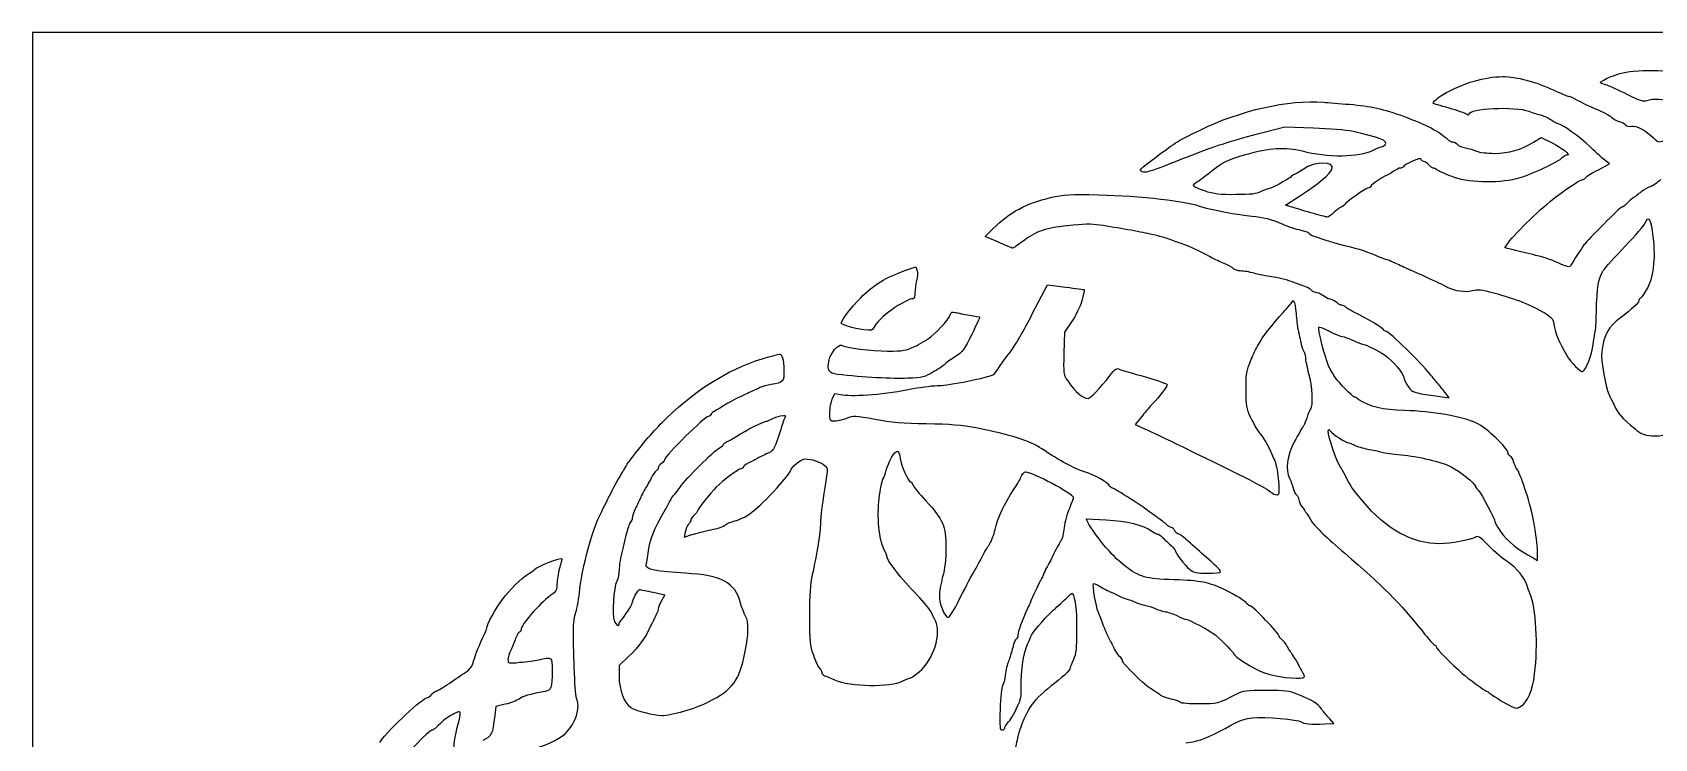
# Model space of a CAD drawing. Header units: millimetres. Extents: x 2 to 526, y -526 to -2.
# Drawn here: x 2.4 to 265, y -116.7 to -2.4 of the extents above; entities that cross this region are included whole.
import ezdxf

# ---------------------------------------------------------------- set-up
doc = ezdxf.new("R2010")
doc.units = ezdxf.units.MM
doc.layers.get('0').update_dxf_attribs({"linetype": 'CONTINUOUS'})

msp = doc.modelspace()

# ---------------------------------------------------------------- linework, layer by layer
for p, q in [((205.18, -17.73), (201.61, -18.63)), ((209.81, -17.89), (205.18, -17.73)), ((245.45, -20.13), (246.67, -19.37)), ((246.67, -19.37), (248.44, -20.27)), ((257.73, -23.68), (257.12, -23.2)), ((255.93, -24.61), (257.73, -23.68)), ((205.26, -30.37), (207.86, -28.68)), ((206.14, -30.64), (205.26, -30.37)), ((156.66, -35.4), (157.9, -34.16)), ((158.8, -36.35), (156.66, -35.4)), ((240.77, -37.25), (241.38, -36.41)), ((241.91, -37.54), (240.77, -37.25)), ((143.8, -40.9), (145.39, -40.35)), ((145.39, -40.35), (145.63, -40.98)), ((164.28, -47.97), (166.71, -43.23)), ((166.71, -43.23), (169.68, -43.63)), ((170.63, -49.24), (169.47, -50.93)), ((169.47, -50.93), (169.39, -54.32)), ((131.89, -61.75), (132.29, -60.83)), ((132.29, -60.83), (133.54, -61.04)), ((228.81, -61.12), (231.75, -61.54)), ((231.75, -61.54), (231.06, -60.62)), ((182.06, -64.51), (180.92, -65.88)), ((180.92, -65.88), (182.46, -66.57)), ((173.3, -81.78), (172.98, -81.15)), ((172.98, -81.15), (176.24, -81.31)), ((108.06, -83.29), (107.9, -84.11)), ((107.9, -84.11), (109.17, -83.69)), ((246.06, -87.87), (246.06, -86.47)), ((245.35, -87.47), (246.06, -87.87)), ((102.87, -93.03), (104.75, -93.45)), ((104.75, -93.45), (104.22, -94.4)), ((98.9, -103.45), (97.37, -104.91)), ((97.37, -104.91), (97.37, -106.73)), ((77.39, -111.52), (77.23, -112.98)), ((78.95, -111.18), (77.39, -111.52)), ((211.64, -114.35), (213.1, -114.3)), ((213.1, -114.3), (212.43, -113.56))]:
    msp.add_line(p, q)
msp.add_lwpolyline([(2.38, -264.05), (2.38, -525.73), (264.05, -525.73), (525.73, -525.73), (525.73, -264.05), (525.73, -2.38), (264.05, -2.38), (2.38, -2.38)], close=True)
for points in [[(230.69, -12.46), (234.26, -10.5), (237.49, -9.55), (240.43, -9.53)], [(240.43, -9.53), (242.7, -9.53), (245.75, -10.35), (248.76, -11.75)], [(257.1, -10.85), (256.06, -10.53), (256.06, -10.53), (256.7, -10.16)], [(256.7, -10.16), (257.57, -9.66), (257.68, -9.6), (259.42, -9.05)], [(259.42, -9.05), (261.59, -8.33), (267.86, -8.39), (270.27, -9.13)], [(229.16, -13.86), (229, -13.73), (229.95, -12.89), (230.69, -12.46)], [(248.76, -11.75), (249.87, -12.28), (250.93, -12.7), (251.09, -12.7)], [(251.09, -12.7), (251.25, -12.7), (251.88, -12.99), (252.49, -13.33)], [(260.61, -12.44), (259.24, -11.75), (257.65, -11.03), (257.1, -10.85)], [(263.79, -13.44), (263.23, -13.65), (262.73, -13.49), (260.61, -12.44)], [(191.43, -18.2), (197.91, -15), (205.77, -13.23), (211.4, -13.68)], [(211.4, -13.68), (212.2, -13.73), (214.1, -13.89), (215.64, -14.02)], [(215.64, -14.02), (219.05, -14.31), (221.11, -14.76), (224.37, -15.95)], [(231.75, -14.63), (230.37, -14.26), (229.21, -13.92), (229.16, -13.86)], [(234.58, -15.64), (234.39, -15.48), (233.12, -15.03), (231.75, -14.63)], [(234.95, -15.69), (234.95, -15.82), (234.82, -15.82), (234.58, -15.64)], [(244.74, -15.21), (242.44, -14.34), (234.95, -14.71), (234.95, -15.69)], [(246.78, -15.85), (246.3, -15.74), (245.4, -15.45), (244.74, -15.21)], [(252.49, -13.33), (253.1, -13.68), (254.5, -14.34), (255.61, -14.82)], [(255.61, -14.82), (256.73, -15.27), (257.84, -15.85), (258.1, -16.14)], [(272.02, -15.5), (270.83, -14.05), (265.56, -12.73), (263.79, -13.44)], [(184.18, -22.67), (187.96, -19.84), (187.64, -20.06), (191.43, -18.2)], [(216.03, -18.39), (215.16, -18.2), (212.35, -17.97), (209.81, -17.89)], [(224.37, -15.95), (228.12, -17.33), (230.16, -18.39), (231.54, -19.71)], [(248.39, -16.64), (247.97, -16.32), (247.23, -15.98), (246.78, -15.85)], [(249.42, -17.2), (249.29, -17.2), (248.84, -16.93), (248.39, -16.64)], [(254.66, -20.95), (252.92, -19.31), (249.98, -17.2), (249.42, -17.2)], [(258.1, -16.14), (258.34, -16.4), (258.89, -16.72), (259.29, -16.8)], [(259.29, -16.8), (259.72, -16.88), (260.19, -17.14), (260.35, -17.36)], [(260.35, -17.36), (260.56, -17.57), (260.91, -17.67), (261.28, -17.57)], [(261.28, -17.57), (261.99, -17.38), (263.84, -18.39), (264.85, -19.45)], [(201.61, -18.63), (196.64, -19.92), (194.26, -20.66), (190.61, -22.07)], [(221.4, -20.56), (221.93, -19.92), (220.53, -19.37), (216.03, -18.39)], [(219.47, -21.43), (220.03, -21.14), (220.64, -20.9), (220.82, -20.9)], [(220.82, -20.9), (220.98, -20.9), (221.24, -20.74), (221.4, -20.56)], [(231.54, -19.71), (231.78, -19.92), (232.15, -20.11), (232.36, -20.11)], [(232.36, -20.11), (232.6, -20.11), (232.91, -20.29), (233.1, -20.51)], [(233.1, -20.51), (233.28, -20.72), (233.84, -20.98), (234.39, -21.06)], [(239.13, -21.96), (241.43, -21.96), (243.44, -21.38), (245.45, -20.13)], [(248.44, -20.27), (250.16, -21.14), (251.51, -22.23), (250.88, -22.23)], [(257.12, -23.2), (256.78, -22.94), (255.69, -21.93), (254.66, -20.95)], [(264.85, -19.45), (265.59, -20.24), (265.77, -20.27), (267.1, -19.58)], [(182.06, -24.95), (181.5, -24.71), (181.64, -24.55), (184.18, -22.67)], [(190.61, -22.07), (188.89, -22.75), (186.4, -23.73), (185.08, -24.24)], [(193.41, -24.74), (195.24, -23.28), (195.63, -23.1), (198.81, -22.17)], [(198.81, -22.17), (202.64, -21.03), (205.34, -20.88), (207.96, -21.56)], [(207.96, -21.56), (212.06, -22.65), (217.2, -22.6), (219.47, -21.43)], [(212.8, -24.55), (213.31, -23.2), (210.11, -23.2), (208.12, -24.55)], [(225.74, -23.26), (224.98, -23.63), (224.37, -24), (224.37, -24.13)], [(227.22, -22.97), (227.12, -22.7), (226.72, -22.81), (225.74, -23.26)], [(227.65, -23.28), (227.46, -23.28), (227.28, -23.12), (227.22, -22.97)], [(228.47, -23.81), (228.2, -23.52), (227.83, -23.28), (227.65, -23.28)], [(234.39, -21.06), (234.92, -21.17), (235.72, -21.4), (236.19, -21.62)], [(236.19, -21.62), (236.67, -21.8), (237.99, -21.96), (239.13, -21.96)], [(250.08, -22.67), (249.37, -23.39), (245.4, -25.27), (243.21, -25.93)], [(250.88, -22.23), (250.69, -22.23), (250.35, -22.44), (250.08, -22.67)], [(185.08, -24.24), (183.28, -24.95), (182.54, -25.11), (182.06, -24.95)], [(190.92, -26.59), (191.21, -26.43), (192.33, -25.61), (193.41, -24.74)], [(206.11, -25.8), (205.79, -26.19), (202.7, -27.78), (202.25, -27.78)], [(206.67, -25.4), (206.53, -25.4), (206.3, -25.59), (206.11, -25.8)], [(208.12, -24.55), (207.43, -25.03), (206.77, -25.4), (206.67, -25.4)], [(207.86, -28.68), (210.61, -26.88), (212.51, -25.27), (212.8, -24.55)], [(221.93, -25.4), (221.59, -25.4), (219.08, -27.07), (219.08, -27.28)], [(222.78, -24.87), (222.41, -25.16), (222.04, -25.4), (221.93, -25.4)], [(223.92, -24.34), (223.65, -24.34), (223.15, -24.58), (222.78, -24.87)], [(224.37, -24.13), (224.37, -24.24), (224.16, -24.34), (223.92, -24.34)], [(229.18, -24.34), (229.05, -24.34), (228.73, -24.1), (228.47, -23.81)], [(230.08, -24.79), (229.71, -24.53), (229.31, -24.34), (229.18, -24.34)], [(232.65, -25.88), (231.62, -25.51), (230.45, -25.03), (230.08, -24.79)], [(243.21, -25.93), (240.35, -26.83), (235.35, -26.78), (232.65, -25.88)], [(248.97, -29.08), (251.88, -26.96), (253.07, -26.19), (253.42, -26.19)], [(253.42, -26.19), (253.58, -26.19), (253.81, -26.03), (253.92, -25.85)], [(253.92, -25.85), (254.03, -25.69), (254.95, -25.11), (255.93, -24.61)], [(266.04, -26.19), (265.46, -26.75), (264.69, -27.28), (264.32, -27.38)], [(167.22, -29.13), (169.44, -28.63), (170.34, -28.58), (175.02, -28.68)], [(175.02, -28.68), (181.8, -28.81), (189.42, -29.71), (191.88, -30.67)], [(192.14, -28.05), (190.24, -27.41), (189.97, -27.09), (190.92, -26.59)], [(197.25, -28.65), (194.55, -28.68), (193.78, -28.6), (192.14, -28.05)], [(201.22, -28.2), (200.63, -28.52), (199.63, -28.65), (197.25, -28.65)], [(202.25, -27.78), (202.12, -27.78), (201.67, -27.97), (201.22, -28.2)], [(217.28, -28.36), (215.53, -29.58), (215.4, -29.71), (214.89, -30.22)], [(218.78, -27.52), (218.63, -27.52), (217.94, -27.91), (217.28, -28.36)], [(219.08, -27.28), (219.08, -27.41), (218.94, -27.52), (218.78, -27.52)], [(262.86, -28.2), (262.44, -28.55), (261.78, -29.05), (261.43, -29.29)], [(264.32, -27.38), (263.95, -27.49), (263.31, -27.86), (262.86, -28.2)], [(157.9, -34.16), (160.58, -31.51), (163.38, -30), (167.22, -29.13)], [(191.88, -30.67), (192.83, -31.01), (197.88, -31.96), (199.81, -32.12)], [(209.39, -31.59), (208.09, -31.22), (206.64, -30.77), (206.14, -30.64)], [(213.17, -31.49), (212.7, -31.91), (212.2, -32.28), (212.04, -32.28)], [(214.23, -30.69), (214.13, -30.69), (213.65, -31.04), (213.17, -31.49)], [(214.89, -30.22), (214.66, -30.48), (214.37, -30.69), (214.23, -30.69)], [(241.38, -36.41), (242.44, -34.9), (246.96, -30.53), (248.97, -29.08)], [(259.69, -30.69), (259.45, -30.69), (254.24, -35.93), (253.6, -36.8)], [(260.4, -30.22), (260.16, -30.48), (259.85, -30.69), (259.69, -30.69)], [(261.43, -29.29), (261.09, -29.55), (260.61, -29.98), (260.4, -30.22)], [(169.99, -33.68), (166.18, -34.1), (164.94, -34.55), (162.69, -36.25)], [(175.15, -33.58), (173.88, -33.36), (172.53, -33.42), (169.99, -33.68)], [(183.36, -35.03), (181.58, -34.63), (178.2, -34.05), (175.15, -33.58)], [(199.81, -32.12), (201.67, -32.28), (202.99, -32.62), (204.84, -33.44)], [(204.84, -33.44), (205.61, -33.79), (206.93, -34.21), (207.75, -34.4)], [(212.04, -32.28), (211.85, -32.28), (210.66, -31.96), (209.39, -31.59)], [(260.27, -36.99), (261.91, -35.3), (263.37, -33.6), (263.53, -33.21)], [(263.53, -33.21), (264.03, -31.88), (264.45, -32.62), (264.77, -35.48)], [(161.1, -37.31), (161, -37.31), (159.97, -36.88), (158.8, -36.35)], [(162.69, -36.25), (161.9, -36.83), (161.18, -37.31), (161.1, -37.31)], [(188.38, -36.57), (185.45, -35.51), (185.05, -35.4), (183.36, -35.03)], [(193.41, -38.92), (192.33, -38.23), (189.92, -37.12), (188.38, -36.57)], [(207.75, -34.4), (208.6, -34.58), (209.21, -34.82), (209.15, -34.95)], [(209.15, -34.95), (209.07, -35.06), (209.66, -35.35), (210.4, -35.56)], [(210.4, -35.56), (211.16, -35.8), (212.22, -36.14), (212.73, -36.3)], [(212.73, -36.3), (213.23, -36.46), (214.31, -36.75), (215.11, -36.94)], [(264.77, -35.48), (265.19, -39.18), (264.85, -42.15), (263.74, -44.03)], [(195.32, -39.79), (194.63, -39.53), (193.78, -39.13), (193.41, -38.92)], [(215.11, -36.94), (216.98, -37.36), (218.92, -38.02), (220.29, -38.66)], [(220.29, -38.66), (220.9, -38.92), (221.51, -39.16), (221.67, -39.16)], [(221.67, -39.16), (221.83, -39.16), (222.28, -39.34), (222.7, -39.56)], [(245.32, -38.36), (244.05, -38.07), (242.52, -37.7), (241.91, -37.54)], [(249.42, -39.69), (248.44, -39.24), (246.59, -38.63), (245.32, -38.36)], [(253.6, -36.8), (253.29, -37.23), (251.88, -39.4), (251.49, -40.06)], [(256.73, -40.93), (257.04, -40.45), (258.63, -38.71), (260.27, -36.99)], [(136.45, -45.4), (138.64, -43.18), (140.47, -42.07), (143.8, -40.9)], [(145.63, -40.98), (145.76, -41.35), (145.73, -41.99), (145.55, -42.6)], [(196.85, -40.64), (196.69, -40.43), (195.98, -40.03), (195.32, -39.79)], [(198.01, -41.01), (197.56, -41.01), (197.04, -40.83), (196.85, -40.64)], [(200.18, -41.38), (199.47, -41.17), (198.49, -41.01), (198.01, -41.01)], [(203.07, -41.94), (202.19, -41.83), (200.9, -41.59), (200.18, -41.38)], [(206.38, -42.78), (205.42, -42.41), (203.94, -42.04), (203.07, -41.94)], [(222.7, -39.56), (223.1, -39.74), (224.05, -40.19), (224.76, -40.51)], [(224.76, -40.51), (226.35, -41.17), (230.93, -43.31), (231.56, -43.66)], [(251.49, -40.06), (251.25, -40.48), (251.06, -40.43), (249.42, -39.69)], [(255.61, -47.65), (255.69, -43.76), (255.98, -41.96), (256.73, -40.93)], [(145.26, -44.56), (145.26, -45.08), (145.15, -45.51), (144.99, -45.51)], [(145.55, -42.6), (145.39, -43.13), (145.26, -44.03), (145.26, -44.56)], [(169.68, -43.63), (171.32, -43.81), (172.67, -44.03), (172.69, -44.05)], [(172.69, -44.05), (172.75, -44.08), (172.56, -44.87), (172.3, -45.83)], [(208.84, -43.71), (208.41, -43.55), (207.33, -43.13), (206.38, -42.78)], [(209.55, -44.19), (209.55, -44.08), (209.23, -43.87), (208.84, -43.71)], [(210.32, -44.53), (209.89, -44.45), (209.55, -44.29), (209.55, -44.19)], [(211.43, -45.06), (211.24, -44.85), (210.74, -44.61), (210.32, -44.53)], [(231.56, -43.66), (232.57, -44.21), (234.45, -44.48), (235.51, -44.19)], [(235.51, -44.19), (236.38, -43.95), (236.96, -44), (239.02, -44.56)], [(239.02, -44.56), (242.38, -45.46), (245.35, -46.62), (247.15, -47.76)], [(263.74, -44.03), (263.29, -44.77), (262.84, -45.4), (262.7, -45.46)], [(133.35, -49.45), (133.35, -49), (134.96, -46.88), (136.45, -45.4)], [(144.99, -45.51), (143.64, -45.51), (139.17, -48.76), (138.64, -50.16)], [(172.3, -45.83), (172.01, -46.86), (171.32, -48.23), (170.63, -49.24)], [(204.87, -47.76), (205.71, -46.88), (206.38, -46.06), (206.38, -45.93)], [(206.38, -45.93), (206.38, -45.77), (206.45, -45.77), (206.61, -45.91)], [(206.61, -45.91), (206.75, -46.06), (206.9, -46.94), (206.98, -47.89)], [(212.51, -45.59), (212.12, -45.51), (211.64, -45.24), (211.43, -45.06)], [(213.62, -46.17), (213.39, -45.96), (212.91, -45.69), (212.51, -45.59)], [(214.42, -46.57), (214.18, -46.57), (213.84, -46.38), (213.62, -46.17)], [(214.95, -46.8), (214.87, -46.67), (214.63, -46.57), (214.42, -46.57)], [(216.22, -47.6), (215.61, -47.28), (215.03, -46.94), (214.95, -46.8)], [(262.47, -45.83), (262.47, -46.2), (261.38, -47.2), (259.5, -48.6)], [(262.7, -45.46), (262.57, -45.51), (262.47, -45.67), (262.47, -45.83)], [(137, -50.54), (135.26, -50.3), (133.35, -49.72), (133.35, -49.45)], [(147.9, -51.62), (149.2, -50.61), (151.08, -48.39), (151.08, -47.89)], [(151.08, -47.89), (151.08, -47.68), (151.32, -47.63), (151.82, -47.73)], [(151.82, -47.73), (152.21, -47.81), (153.25, -48.02), (154.12, -48.18)], [(154.12, -48.18), (154.99, -48.31), (155.71, -48.47), (155.76, -48.5)], [(155.76, -48.5), (155.79, -48.52), (155.2, -49.79), (154.46, -51.28)], [(160.73, -54.11), (161.34, -53.34), (162.96, -50.59), (164.28, -47.97)], [(200.9, -52.92), (201.4, -51.86), (203.25, -49.48), (204.87, -47.76)], [(206.98, -47.89), (207.06, -48.84), (207.2, -49.95), (207.27, -50.4)], [(221.14, -50.51), (221.03, -50.22), (218.65, -48.82), (216.22, -47.6)], [(247.15, -47.76), (248.55, -48.66), (248.66, -48.79), (248.79, -49.95)], [(255.43, -50.83), (255.51, -50.72), (255.59, -49.29), (255.61, -47.65)], [(259.5, -48.6), (257.57, -50.03), (256.83, -51.33), (256.49, -53.98)], [(138.64, -50.16), (138.43, -50.67), (138.3, -50.69), (137, -50.54)], [(145.2, -53.26), (146.02, -52.89), (147.24, -52.15), (147.9, -51.62)], [(154.46, -51.28), (153.27, -53.76), (153.01, -54.08), (151.74, -54.93)], [(207.27, -50.4), (207.38, -50.83), (207.59, -51.83), (207.75, -52.6)], [(212.25, -56.36), (211.67, -55.09), (210.45, -50.32), (210.66, -50.11)], [(210.66, -50.11), (210.74, -50.06), (211.22, -50.19), (211.69, -50.43)], [(211.69, -50.43), (213.57, -51.38), (213.94, -51.54), (214.76, -51.7)], [(214.76, -51.7), (215.21, -51.81), (216.03, -52.12), (216.59, -52.41)], [(216.59, -52.41), (217.14, -52.68), (217.75, -52.92), (217.94, -52.92)], [(221.62, -50.8), (221.4, -50.8), (221.19, -50.67), (221.14, -50.51)], [(228.63, -57.65), (227.22, -55.88), (222.01, -50.8), (221.62, -50.8)], [(248.79, -49.95), (248.92, -51.04), (249.5, -52.44), (250.75, -54.58)], [(255.08, -52.84), (255.22, -51.86), (255.38, -50.93), (255.43, -50.83)], [(105.07, -64.82), (110.2, -59.85), (115.89, -56.44), (121.58, -54.93)], [(121.58, -54.93), (122.32, -54.74), (123.06, -54.53), (123.27, -54.48)], [(123.27, -54.48), (123.75, -54.35), (124.04, -55.3), (124.06, -57.2)], [(131.37, -55.38), (131.55, -54.4), (132.93, -52.78), (133.38, -53.05)], [(133.38, -53.05), (133.99, -53.45), (138.3, -53.98), (140.84, -53.98)], [(140.84, -53.98), (143.38, -53.98), (143.88, -53.9), (145.2, -53.26)], [(151.74, -54.93), (150.94, -55.4), (150.26, -55.93), (150.15, -56.09)], [(158.91, -56.57), (159.28, -55.99), (160.1, -54.87), (160.73, -54.11)], [(169.39, -54.32), (169.28, -57.68), (169.31, -57.73), (170.02, -58.82)], [(199.47, -55.96), (199.81, -55.09), (200.18, -54.19), (200.32, -53.98)], [(200.32, -53.98), (200.45, -53.76), (200.71, -53.29), (200.9, -52.92)], [(207.75, -52.6), (207.91, -53.37), (208.15, -54.05), (208.28, -54.13)], [(208.28, -54.13), (208.39, -54.21), (208.49, -54.58), (208.49, -54.98)], [(208.49, -54.98), (208.49, -55.38), (208.73, -56.57), (209.02, -57.63)], [(217.94, -52.92), (218.33, -52.92), (220.24, -53.9), (221.3, -54.61)], [(221.3, -54.61), (222.73, -55.62), (224.29, -57.47), (224.5, -58.45)], [(250.75, -54.58), (251.46, -55.8), (253.13, -57.49), (253.42, -57.31)], [(253.42, -57.31), (254, -56.94), (254.85, -54.66), (255.08, -52.84)], [(256.49, -53.98), (256.3, -55.54), (257.07, -59.95), (257.81, -61.33)], [(124.06, -57.2), (124.09, -58.92), (123.93, -59.08), (122, -59.37)], [(132.74, -57.76), (131.31, -57.6), (131.02, -57.12), (131.37, -55.38)], [(144.07, -58.39), (141.76, -58.5), (136.82, -58.23), (132.74, -57.76)], [(148.35, -57.31), (146.82, -58.23), (146.53, -58.29), (144.07, -58.39)], [(150.15, -56.09), (150.07, -56.22), (149.25, -56.78), (148.35, -57.31)], [(157.98, -57.78), (158.14, -57.71), (158.54, -57.15), (158.91, -56.57)], [(176.79, -58.02), (177.75, -56.78), (177.91, -56.67), (178.44, -56.94)], [(178.44, -56.94), (178.78, -57.07), (180.63, -57.63), (182.59, -58.16)], [(198.89, -60.33), (198.86, -58.02), (198.97, -57.26), (199.47, -55.96)], [(209.02, -57.63), (209.55, -59.56), (209.74, -62.92), (209.31, -63.37)], [(213.36, -58.31), (213.07, -57.89), (212.57, -57.02), (212.25, -56.36)], [(229.95, -59.24), (229.71, -58.98), (229.13, -58.26), (228.63, -57.65)], [(120.15, -59.9), (119.78, -60.09), (118.88, -60.51), (118.14, -60.83)], [(122, -59.37), (121.36, -59.48), (120.52, -59.72), (120.15, -59.9)], [(133.54, -61.04), (135.6, -61.38), (140.6, -60.96), (144.99, -60.06)], [(144.99, -60.06), (146.53, -59.77), (148.43, -59.53), (149.23, -59.56)], [(149.23, -59.56), (150.5, -59.58), (157.27, -58.23), (157.98, -57.78)], [(170.02, -58.82), (171.24, -60.62), (172.43, -61.65), (173.3, -61.65)], [(173.3, -61.65), (173.67, -61.65), (175.29, -59.98), (176.79, -58.02)], [(182.59, -58.16), (184.55, -58.71), (186.13, -59.27), (186.13, -59.43)], [(186.13, -59.43), (186.13, -59.72), (184.86, -61.36), (183.73, -62.52)], [(199.63, -64.69), (198.99, -63.29), (198.89, -62.76), (198.89, -60.33)], [(216.35, -61.38), (216.14, -61.38), (213.97, -59.16), (213.36, -58.31)], [(224.5, -58.45), (224.58, -58.82), (224.92, -59.5), (225.27, -59.93)], [(225.27, -59.93), (225.85, -60.64), (226.14, -60.75), (228.81, -61.12)], [(231.06, -60.62), (230.66, -60.09), (230.16, -59.48), (229.95, -59.24)], [(114.99, -62.44), (112.87, -63.63), (112.18, -64.11), (112.18, -64.32)], [(118.14, -60.83), (116.71, -61.49), (116.23, -61.73), (114.99, -62.44)], [(131.5, -64.03), (131.5, -63.29), (131.68, -62.26), (131.89, -61.75)], [(183.73, -62.52), (183.44, -62.84), (182.67, -63.74), (182.06, -64.51)], [(217.17, -61.86), (216.8, -61.59), (216.43, -61.38), (216.35, -61.38)], [(224.55, -63.61), (221.03, -63.53), (218.84, -63), (217.17, -61.86)], [(257.81, -61.33), (258, -61.73), (258.31, -62.34), (258.47, -62.71)], [(258.47, -62.71), (259.08, -64.08), (259.79, -64.9), (261.81, -66.54)], [(98.98, -71.86), (102, -68), (103.13, -66.7), (105.07, -64.82)], [(111.79, -64.56), (111.28, -64.56), (104.78, -70.99), (104.78, -71.49)], [(112.18, -64.32), (112.18, -64.45), (112, -64.56), (111.79, -64.56)], [(116.42, -67.76), (117.85, -66.83), (120.76, -65.35), (121.18, -65.35)], [(121.18, -65.35), (121.34, -65.35), (121.73, -65.19), (122.05, -64.98)], [(122.05, -64.98), (122.37, -64.8), (123.03, -64.56), (123.53, -64.45)], [(124.22, -64.77), (124.09, -65.01), (123.64, -66.3), (123.22, -67.65)], [(123.53, -64.45), (124.3, -64.32), (124.38, -64.35), (124.22, -64.77)], [(132.19, -65.35), (131.52, -65.35), (131.5, -65.27), (131.5, -64.03)], [(134.17, -64.9), (133.46, -65.14), (132.58, -65.35), (132.19, -65.35)], [(138.83, -65.06), (135.55, -64.48), (135.39, -64.45), (134.17, -64.9)], [(147.11, -65.78), (143.35, -65.72), (141.42, -65.54), (138.83, -65.06)], [(201.19, -67.34), (200.71, -66.75), (200.03, -65.56), (199.63, -64.69)], [(208.76, -64.69), (208.57, -65.27), (208.33, -65.85), (208.23, -66.01)], [(209.31, -63.37), (209.18, -63.53), (208.94, -64.11), (208.76, -64.69)], [(236.19, -65.64), (234, -64.58), (228.94, -63.71), (224.55, -63.61)], [(241.3, -70.48), (241.3, -69.72), (237.86, -66.44), (236.19, -65.64)], [(114.78, -68.69), (115.01, -68.61), (115.76, -68.18), (116.42, -67.76)], [(123.22, -67.65), (122.42, -70.01), (122.4, -70.09), (121.21, -70.64)], [(155.44, -66.49), (152.72, -65.96), (151, -65.83), (147.11, -65.78)], [(165.81, -69.8), (164.04, -68.58), (160.47, -67.44), (155.44, -66.49)], [(182.46, -66.57), (183.33, -66.94), (186.11, -68.26), (188.65, -69.51)], [(203.6, -71.81), (202.59, -69.48), (201.98, -68.34), (201.19, -67.34)], [(208.23, -66.01), (208.04, -66.25), (207.33, -67.47), (206.69, -68.69)], [(212.2, -66.94), (212.22, -66.6), (212.25, -66.6), (212.54, -66.94)], [(214.18, -72.76), (213.55, -71.89), (212.2, -67.87), (212.2, -66.94)], [(212.54, -66.94), (212.91, -67.42), (215, -68.79), (215.32, -68.79)], [(261.81, -66.54), (262.86, -67.42), (263.26, -67.57), (264.61, -67.68)], [(264.61, -67.68), (265.99, -67.79), (266.3, -67.71), (267.23, -67.07)], [(107.26, -76.01), (108.19, -74.64), (112.69, -70.14), (113.61, -69.66)], [(113.61, -69.66), (113.98, -69.45), (114.3, -69.21), (114.3, -69.08)], [(114.3, -69.08), (114.3, -68.95), (114.51, -68.79), (114.78, -68.69)], [(121.21, -70.64), (120.54, -70.96), (119.8, -71.33), (119.59, -71.46)], [(140.63, -73.29), (140.89, -72.07), (142.05, -70.06), (142.45, -70.19)], [(142.45, -70.19), (142.61, -70.25), (142.8, -70.78), (142.88, -71.36)], [(172.72, -73.53), (171.05, -73), (168.7, -71.73), (165.81, -69.8)], [(188.65, -69.51), (199.28, -74.67), (202.14, -76.15), (202.94, -76.86)], [(206.69, -68.69), (205.53, -70.86), (205.24, -73.26), (205.95, -74.67)], [(215.32, -68.79), (215.45, -68.79), (215.93, -68.98), (216.38, -69.19)], [(216.38, -69.19), (216.83, -69.43), (217.83, -69.72), (218.6, -69.85)], [(218.6, -69.85), (219.37, -69.98), (220.37, -70.19), (220.85, -70.35)], [(220.85, -70.35), (221.3, -70.48), (222.73, -70.67), (224.02, -70.78)], [(224.02, -70.78), (226.64, -71.01), (230.64, -71.94), (232.07, -72.71)], [(241.67, -70.99), (241.46, -70.91), (241.3, -70.7), (241.3, -70.48)], [(97.23, -74.74), (97.6, -74.16), (98.08, -73.34), (98.32, -72.92)], [(98.32, -72.92), (98.56, -72.5), (98.85, -72.02), (98.98, -71.86)], [(103.48, -73.29), (103.35, -73.29), (103.06, -73.69), (102.79, -74.14)], [(103.72, -72.89), (103.72, -73.1), (103.61, -73.29), (103.48, -73.29)], [(104.25, -72.18), (103.95, -72.36), (103.72, -72.68), (103.72, -72.89)], [(104.78, -71.49), (104.78, -71.68), (104.54, -71.99), (104.25, -72.18)], [(117.13, -73.03), (116.76, -73.03), (114.09, -75.01), (113.11, -76.01)], [(117.48, -72.76), (117.48, -72.92), (117.32, -73.03), (117.13, -73.03)], [(118.35, -72.1), (117.87, -72.34), (117.48, -72.63), (117.48, -72.76)], [(119.59, -71.46), (119.38, -71.6), (118.8, -71.89), (118.35, -72.1)], [(123.51, -75.49), (124.41, -74.43), (125.15, -73.47), (125.15, -73.37)], [(125.15, -73.37), (125.15, -72.81), (126.84, -71.44), (127.5, -71.44)], [(127.5, -71.44), (128.51, -71.44), (129.96, -71.91), (130.6, -72.44)], [(130.6, -72.44), (131.1, -72.87), (131.15, -73.08), (130.97, -74.24)], [(140.1, -74.74), (140.28, -74.45), (140.52, -73.79), (140.63, -73.29)], [(142.88, -71.36), (143.03, -72.52), (144.2, -75.14), (144.54, -75.14)], [(176.82, -75.86), (176.4, -75.19), (174.36, -74.03), (172.72, -73.53)], [(204.18, -75.06), (204.1, -73.85), (203.84, -72.39), (203.6, -71.81)], [(214.92, -74.08), (214.68, -73.58), (214.34, -72.97), (214.18, -72.76)], [(232.07, -72.71), (233.52, -73.45), (236.01, -75.43), (236.01, -75.86)], [(242.2, -71.89), (242.12, -71.46), (241.86, -71.07), (241.67, -70.99)], [(242.73, -73.03), (242.54, -72.81), (242.31, -72.28), (242.2, -71.89)], [(245.3, -80.83), (244.85, -78.45), (243.26, -73.66), (242.73, -73.03)], [(93.79, -81.62), (94.59, -79.8), (96.57, -75.86), (97.23, -74.74)], [(101.71, -76.07), (101.36, -76.65), (100.97, -77.42), (100.81, -77.79)], [(102.79, -74.14), (102.55, -74.61), (102.08, -75.49), (101.71, -76.07)], [(106.28, -77.28), (106.39, -77.21), (106.84, -76.62), (107.26, -76.01)], [(113.11, -76.01), (112.13, -76.99), (110.07, -79.61), (110.07, -79.85)], [(116.36, -81.39), (118.16, -80.94), (120.12, -79.3), (123.51, -75.49)], [(130.97, -74.24), (130.28, -78.42), (129.96, -80.96), (129.96, -81.91)], [(139.49, -77.81), (139.65, -76.41), (139.91, -75.04), (140.1, -74.74)], [(144.54, -75.14), (144.65, -75.14), (144.83, -75.35), (144.94, -75.64)], [(144.94, -75.64), (145.04, -75.91), (145.97, -77.07), (147.03, -78.21)], [(161.24, -76.46), (161.71, -75.78), (162.24, -74.85), (162.43, -74.4)], [(162.43, -74.4), (162.64, -73.92), (162.96, -73.55), (163.17, -73.55)], [(163.17, -73.55), (164.31, -73.55), (170.92, -77.05), (170.92, -77.66)], [(177.32, -76.2), (177.17, -76.2), (176.93, -76.04), (176.82, -75.86)], [(203.86, -77.26), (204.28, -77.26), (204.31, -77.07), (204.18, -75.06)], [(205.95, -74.67), (206.16, -75.06), (206.4, -75.72), (206.51, -76.17)], [(217.78, -78.29), (216.09, -76.25), (215.77, -75.75), (214.92, -74.08)], [(236.01, -75.86), (236.01, -75.96), (236.22, -76.28), (236.51, -76.57)], [(100.81, -77.79), (100.65, -78.16), (100.28, -78.93), (99.99, -79.53)], [(104.85, -79.67), (105.15, -79.14), (105.54, -78.42), (105.73, -78.08)], [(105.73, -78.08), (105.91, -77.73), (106.15, -77.36), (106.28, -77.28)], [(140.26, -86.04), (139.46, -84.51), (139.12, -80.8), (139.49, -77.81)], [(147.03, -78.21), (149.86, -81.31), (150.28, -82.29), (150.28, -85.8)], [(158.25, -82.87), (158.56, -81.23), (159.89, -78.42), (161.24, -76.46)], [(170.92, -77.66), (170.92, -77.84), (170.63, -78.63), (170.29, -79.45)], [(183.28, -80.04), (182.46, -79.35), (177.59, -76.2), (177.32, -76.2)], [(202.94, -76.86), (203.17, -77.07), (203.6, -77.26), (203.86, -77.26)], [(206.51, -76.17), (206.59, -76.6), (206.85, -77.1), (207.06, -77.28)], [(207.06, -77.28), (207.27, -77.44), (207.43, -77.79), (207.43, -78.05)], [(207.43, -78.05), (207.43, -78.29), (207.65, -78.79), (207.91, -79.14)], [(230.27, -85.17), (225.85, -85.22), (221.54, -82.84), (217.78, -78.29)], [(236.51, -76.57), (237.07, -77.18), (239.18, -81.17), (239.18, -81.62)], [(99.48, -81.04), (99.48, -81.28), (99.38, -81.52), (99.25, -81.6)], [(99.99, -79.53), (99.72, -80.12), (99.48, -80.8), (99.48, -81.04)], [(102.13, -86.33), (102.39, -84.4), (102.95, -82.97), (104.85, -79.67)], [(109.01, -81.31), (109.01, -81.47), (108.82, -81.78), (108.61, -82.02)], [(109.54, -80.57), (109.25, -80.83), (109.01, -81.17), (109.01, -81.31)], [(110.07, -79.85), (110.07, -79.98), (109.83, -80.3), (109.54, -80.57)], [(114.56, -82.15), (114.8, -81.91), (115.62, -81.6), (116.36, -81.39)], [(170.29, -79.45), (169.92, -80.25), (169.55, -81.65), (169.44, -82.58)], [(176.24, -81.31), (179.6, -81.49), (182.17, -82.13), (183.62, -83.16)], [(184.55, -80.96), (184.02, -80.59), (183.44, -80.17), (183.28, -80.04)], [(186.03, -82.07), (185.76, -81.84), (185.1, -81.33), (184.55, -80.96)], [(207.91, -79.14), (208.15, -79.48), (208.52, -80.01), (208.7, -80.3)], [(208.7, -80.3), (208.89, -80.59), (209.26, -81.17), (209.55, -81.62)], [(246.06, -86.47), (246.06, -85.2), (245.93, -84.14), (245.3, -80.83)], [(91.02, -92.5), (91.25, -89.88), (92.76, -84.01), (93.79, -81.62)], [(98.74, -82.87), (98.58, -83.5), (98.21, -84.96), (97.92, -86.15)], [(99.25, -81.6), (99.14, -81.68), (98.9, -82.26), (98.74, -82.87)], [(108.61, -82.02), (108.4, -82.26), (108.14, -82.81), (108.06, -83.29)], [(109.17, -83.69), (109.88, -83.48), (111.28, -83.11), (112.29, -82.92)], [(112.29, -82.92), (113.32, -82.71), (114.33, -82.36), (114.56, -82.15)], [(129.96, -81.91), (129.99, -83.11), (129.35, -87.05), (128.64, -90.22)], [(157.35, -85.25), (157.67, -84.77), (158.06, -83.69), (158.25, -82.87)], [(169.44, -82.58), (169.36, -83.5), (169.12, -84.45), (168.94, -84.67)], [(176.13, -85.73), (175.55, -85.09), (173.67, -82.47), (173.3, -81.78)], [(183.62, -83.16), (183.96, -83.4), (184.39, -83.61), (184.55, -83.61)], [(184.55, -83.61), (184.71, -83.61), (185.02, -83.82), (185.26, -84.06)], [(186.8, -82.55), (186.64, -82.55), (186.29, -82.34), (186.03, -82.07)], [(187.38, -83.08), (187.19, -82.79), (186.93, -82.55), (186.8, -82.55)], [(187.99, -83.61), (187.83, -83.61), (187.56, -83.37), (187.38, -83.08)], [(189.57, -84.83), (188.86, -84.16), (188.12, -83.61), (187.99, -83.61)], [(209.55, -81.62), (210.08, -82.42), (212.01, -84.27), (214.87, -86.7)], [(238.2, -85.54), (236.67, -83.98), (236.51, -83.87), (235.96, -84.16)], [(239.18, -81.62), (239.18, -81.76), (239.63, -82.55), (240.19, -83.34)], [(240.19, -83.34), (241.11, -84.69), (243.07, -86.25), (245.35, -87.47)], [(97.92, -86.15), (97.6, -87.31), (97.37, -88.77), (97.37, -89.4)], [(101.73, -88.66), (101.81, -88.45), (102, -87.39), (102.13, -86.33)], [(140.76, -87.31), (140.76, -87.15), (140.52, -86.57), (140.26, -86.04)], [(150.28, -85.8), (150.28, -87.84), (150.12, -89.19), (149.75, -90.54)], [(156.42, -86.78), (156.61, -86.41), (157.03, -85.73), (157.35, -85.25)], [(168.94, -84.67), (168.75, -84.88), (168.22, -85.83), (167.77, -86.78)], [(179.28, -88.77), (178.25, -87.97), (177.77, -87.52), (176.13, -85.73)], [(185.26, -84.06), (185.5, -84.32), (186.06, -84.85), (186.5, -85.25)], [(186.5, -85.25), (186.95, -85.65), (187.33, -86.04), (187.33, -86.1)], [(187.33, -86.1), (187.33, -86.55), (189.02, -88.79), (189.73, -89.32)], [(192.46, -87.39), (191.58, -86.62), (190.31, -85.46), (189.57, -84.83)], [(235.96, -84.16), (235.16, -84.61), (231.99, -85.17), (230.27, -85.17)], [(241.3, -88.19), (240.51, -87.66), (239.1, -86.47), (238.2, -85.54)], [(83.61, -89.4), (84.03, -88.87), (88.13, -87.26), (88.11, -87.63)], [(87.71, -89.16), (87.5, -89.96), (87.31, -91.12), (87.31, -91.7)], [(88.11, -87.63), (88.11, -87.68), (87.92, -88.37), (87.71, -89.16)], [(108.08, -89.96), (103.69, -89.72), (101.49, -89.27), (101.73, -88.66)], [(145.68, -93.56), (143.03, -90.8), (140.76, -87.92), (140.76, -87.31)], [(154.91, -89.56), (155.58, -88.4), (156.24, -87.15), (156.42, -86.78)], [(166.66, -88.9), (166.53, -89.11), (166.32, -89.59), (166.16, -89.96)], [(167.77, -86.78), (167.3, -87.74), (166.82, -88.69), (166.66, -88.9)], [(187.19, -91.02), (182.54, -90.83), (181.69, -90.62), (179.28, -88.77)], [(194.73, -89.72), (194.73, -89.43), (194.6, -89.3), (192.46, -87.39)], [(214.87, -86.7), (221.01, -91.97), (223.84, -94.83), (227.44, -99.35)], [(244.34, -91.86), (244, -90.65), (242.73, -89.11), (241.3, -88.19)], [(78.48, -94.19), (79.64, -92.63), (81.44, -90.86), (82.71, -90.06)], [(82.71, -90.06), (83.13, -89.8), (83.53, -89.51), (83.61, -89.4)], [(87.31, -91.7), (87.31, -92.66), (87.18, -92.9), (86.33, -93.53)], [(97, -91.23), (96.47, -92.29), (96.18, -96.65), (96.57, -97.63)], [(97.37, -89.4), (97.37, -90.01), (97.21, -90.83), (97, -91.23)], [(117.05, -94.8), (116.13, -91.41), (114.01, -90.28), (108.08, -89.96)], [(128.64, -90.22), (128.32, -91.68), (128.19, -93.48), (128.19, -96.84)], [(149.75, -90.54), (149.46, -91.6), (149.23, -93), (149.23, -93.64)], [(152.37, -94.38), (153.11, -92.9), (154.25, -90.73), (154.91, -89.56)], [(165.66, -91.02), (165.5, -91.23), (165.07, -92.13), (164.7, -93)], [(166.16, -89.96), (166.03, -90.33), (165.79, -90.8), (165.66, -91.02)], [(174.92, -96.18), (174.6, -95.49), (174.02, -91.81), (174.18, -91.65)], [(174.18, -91.65), (174.23, -91.57), (174.7, -91.76), (175.18, -92.05)], [(195.53, -92.68), (192.83, -91.41), (191.56, -91.15), (187.19, -91.02)], [(189.73, -89.32), (190.47, -89.88), (190.9, -89.96), (192.67, -89.96)], [(192.67, -89.96), (193.81, -89.96), (194.73, -89.85), (194.73, -89.72)], [(244.9, -93.32), (244.69, -92.84), (244.45, -92.21), (244.34, -91.86)], [(75.94, -98.87), (75.96, -98.29), (77.39, -95.67), (78.48, -94.19)], [(86.33, -93.53), (84.27, -95.06), (81.52, -98.27), (81.49, -99.14)], [(90.38, -96.26), (90.59, -95.65), (90.86, -93.95), (91.02, -92.5)], [(99.48, -94.8), (99.48, -94.35), (100.44, -92.6), (100.7, -92.6)], [(100.7, -92.6), (100.86, -92.6), (101.84, -92.79), (102.87, -93.03)], [(104.22, -94.4), (103.95, -94.93), (103.72, -95.51), (103.72, -95.7)], [(147.88, -96.2), (147.66, -95.78), (146.69, -94.59), (145.68, -93.56)], [(149.23, -93.64), (149.23, -94.93), (150.12, -97.1), (150.68, -97.1)], [(150.68, -97.1), (150.87, -97.1), (151.63, -95.88), (152.37, -94.38)], [(164.7, -93), (164.31, -93.87), (163.78, -95.06), (163.51, -95.65)], [(167.4, -96.2), (168.09, -95.59), (169.1, -94.67), (169.68, -94.11)], [(169.68, -94.11), (170.26, -93.56), (170.74, -93.13), (170.76, -93.19)], [(170.76, -93.19), (171.24, -94.09), (171.45, -95.75), (171.45, -98.98)], [(175.18, -92.05), (175.68, -92.37), (176.37, -92.74), (176.74, -92.9)], [(176.74, -92.9), (177.11, -93.05), (177.69, -93.34), (178.06, -93.53)], [(178.06, -93.53), (178.44, -93.72), (179.2, -94.01), (179.78, -94.19)], [(179.78, -94.19), (180.37, -94.38), (180.98, -94.61), (181.11, -94.72)], [(199.05, -94.91), (198.78, -94.48), (197.06, -93.42), (195.53, -92.68)], [(245.61, -106.26), (246.19, -101.73), (245.85, -95.44), (244.9, -93.32)], [(89.98, -99.27), (89.98, -98.19), (90.17, -96.84), (90.38, -96.26)], [(97.71, -97.58), (98.16, -97.1), (99.48, -95.04), (99.48, -94.8)], [(103.45, -96.52), (103.32, -96.76), (102.98, -97.45), (102.71, -98.03)], [(103.72, -95.7), (103.72, -95.91), (103.61, -96.26), (103.45, -96.52)], [(117.9, -97.02), (117.69, -96.76), (117.32, -95.75), (117.05, -94.8)], [(117.74, -102.87), (118.35, -99.8), (118.4, -97.71), (117.9, -97.02)], [(128.19, -96.84), (128.19, -101.04), (128.24, -101.63), (128.83, -103.24)], [(148.59, -97.68), (148.4, -97.29), (148.06, -96.63), (147.88, -96.2)], [(163.51, -95.65), (162.61, -97.6), (161.93, -99.46), (161.93, -99.99)], [(164.04, -100.2), (164.04, -99.83), (166.16, -97.31), (167.4, -96.2)], [(175.68, -98.16), (175.39, -97.37), (175.05, -96.47), (174.92, -96.18)], [(181.11, -94.72), (181.27, -94.85), (181.85, -95.01), (182.43, -95.12)], [(182.43, -95.12), (183.01, -95.22), (183.78, -95.46), (184.15, -95.65)], [(184.15, -95.65), (184.52, -95.86), (185.26, -96.07), (185.82, -96.18)], [(185.82, -96.18), (186.35, -96.28), (187.25, -96.6), (187.77, -96.86)], [(187.77, -96.86), (188.33, -97.15), (188.89, -97.37), (189.04, -97.37)], [(199.55, -95.25), (199.39, -95.25), (199.15, -95.09), (199.05, -94.91)], [(204.26, -100.17), (204.26, -99.72), (199.95, -95.25), (199.55, -95.25)], [(75.54, -99.93), (75.75, -99.51), (75.94, -99.03), (75.94, -98.87)], [(81.25, -99.48), (81.12, -99.48), (80.88, -99.88), (80.7, -100.33)], [(81.49, -99.14), (81.49, -99.32), (81.39, -99.48), (81.25, -99.48)], [(90.51, -110.36), (90.25, -109.91), (89.96, -103.27), (89.98, -99.27)], [(96.57, -97.63), (96.89, -98.37), (97.37, -98.72), (97.37, -98.19)], [(97.37, -98.19), (97.37, -98.05), (97.53, -97.76), (97.71, -97.58)], [(102.71, -98.03), (101.47, -100.65), (100.7, -101.76), (98.9, -103.45)], [(145.94, -105.94), (148.25, -104.03), (149.65, -99.69), (148.59, -97.68)], [(171.45, -98.98), (171.45, -102.21), (171.37, -102.98), (170.92, -103.95)], [(176.74, -100.54), (176.45, -100.04), (176, -98.95), (175.68, -98.16)], [(189.04, -97.37), (189.55, -97.37), (193.15, -99.32), (193.97, -100.01)], [(227.44, -99.35), (228.41, -100.59), (229.31, -101.6), (229.45, -101.6)], [(73.82, -104.19), (74.11, -103.08), (74.8, -101.41), (75.54, -99.93)], [(79.88, -102.29), (79.59, -102.87), (79.38, -103.64), (79.38, -103.95)], [(80.7, -100.33), (80.51, -100.81), (80.14, -101.68), (79.88, -102.29)], [(161.1, -102), (160.92, -102.71), (160.63, -103.72), (160.42, -104.19)], [(161.69, -100.59), (161.53, -100.62), (161.29, -101.26), (161.1, -102)], [(161.93, -99.99), (161.93, -100.25), (161.82, -100.54), (161.69, -100.59)], [(162.48, -108.35), (162.43, -105.78), (162.93, -102.5), (163.54, -101.36)], [(163.54, -101.36), (163.8, -100.86), (164.04, -100.33), (164.04, -100.2)], [(177.61, -102.26), (177.4, -101.81), (177.01, -101.04), (176.74, -100.54)], [(178.41, -103.43), (178.17, -103.21), (177.83, -102.68), (177.61, -102.26)], [(193.97, -100.01), (195.24, -101.12), (196.85, -102.76), (196.85, -102.95)], [(204.5, -100.54), (204.36, -100.54), (204.26, -100.38), (204.26, -100.17)], [(205.37, -101.52), (205.03, -100.99), (204.63, -100.54), (204.5, -100.54)], [(206.43, -103.19), (206.19, -102.82), (205.69, -102.05), (205.37, -101.52)], [(229.45, -101.6), (229.55, -101.6), (229.66, -101.73), (229.66, -101.89)], [(229.66, -101.89), (229.66, -102.13), (232.15, -104.64), (233.89, -106.18)], [(72.55, -105.97), (73.29, -105.46), (73.61, -105.01), (73.82, -104.19)], [(79.38, -103.95), (79.38, -104.56), (79.4, -104.56), (81.31, -104.38)], [(81.31, -104.38), (82.39, -104.3), (83.74, -104.11), (84.3, -103.98)], [(84.3, -103.98), (86.52, -103.45), (86.52, -103.45), (86.52, -105.75)], [(111.87, -110.78), (115.73, -108.85), (116.87, -107.29), (117.74, -102.87)], [(128.83, -103.24), (129.17, -104.22), (129.62, -105.17), (129.8, -105.33)], [(160.42, -104.19), (160.21, -104.64), (159.97, -105.67), (159.89, -106.44)], [(170.92, -103.95), (170.63, -104.59), (170.39, -105.2), (170.39, -105.33)], [(178.86, -104.06), (178.86, -103.9), (178.67, -103.61), (178.41, -103.43)], [(179.26, -104.75), (179.04, -104.51), (178.86, -104.22), (178.86, -104.06)], [(184.02, -109.01), (182.25, -107.84), (182.27, -107.9), (179.26, -104.75)], [(196.85, -102.95), (196.85, -103.4), (200.24, -105.52), (201.85, -106.07)], [(207.3, -104.64), (207.06, -104.19), (206.69, -103.56), (206.43, -103.19)], [(208.09, -106.1), (207.88, -105.73), (207.54, -105.07), (207.3, -104.64)], [(69.85, -107.79), (70.8, -107.13), (72.02, -106.31), (72.55, -105.97)], [(86.52, -105.75), (86.52, -108.53), (86.39, -108.9), (85.38, -109.11)], [(97.37, -106.73), (97.37, -108.8), (98.21, -111.02), (99.27, -111.71)], [(129.8, -105.33), (130.02, -105.49), (130.18, -105.81), (130.18, -106.02)], [(130.18, -106.02), (130.18, -106.2), (130.39, -106.44), (130.65, -106.55)], [(130.65, -106.55), (130.89, -106.63), (131.6, -106.92), (132.24, -107.21)], [(132.24, -107.21), (134.81, -108.35), (141.23, -108.45), (143.32, -107.39)], [(143.32, -107.39), (143.85, -107.13), (144.41, -106.89), (144.54, -106.89)], [(144.54, -106.89), (144.67, -106.89), (145.31, -106.47), (145.94, -105.94)], [(159.89, -106.44), (159.81, -107.18), (159.6, -107.98), (159.44, -108.19)], [(170.39, -105.33), (170.39, -105.65), (168.96, -107), (167.35, -108.21)], [(201.85, -106.07), (203.52, -106.68), (207.3, -107.18), (208.07, -106.89)], [(208.07, -106.89), (208.41, -106.79), (208.44, -106.68), (208.09, -106.1)], [(233.89, -106.18), (234.71, -106.89), (237.57, -109.01), (237.73, -109.01)], [(243.39, -111.5), (244.48, -110.86), (245.27, -109.01), (245.61, -106.26)], [(58.61, -117.34), (60.3, -115.04), (65.62, -110.07), (66.36, -110.07)], [(66.36, -110.07), (66.49, -110.07), (66.81, -109.83), (67.07, -109.54)], [(67.07, -109.54), (67.34, -109.25), (67.68, -109.01), (67.84, -109.01)], [(67.84, -109.01), (68, -109.01), (68.9, -108.45), (69.85, -107.79)], [(81.25, -110.3), (80.83, -110.6), (79.8, -110.99), (78.95, -111.18)], [(85.38, -109.11), (82.66, -109.62), (81.92, -109.85), (81.25, -110.3)], [(159.44, -108.19), (159.31, -108.37), (159.12, -110.07), (159.07, -111.95)], [(161.95, -111.39), (162.4, -110.46), (162.53, -109.78), (162.48, -108.35)], [(167.35, -108.21), (165.84, -109.35), (164.41, -110.78), (163.88, -111.71)], [(185.08, -109.75), (184.94, -109.62), (184.47, -109.27), (184.02, -109.01)], [(186.74, -110.33), (185.98, -110.15), (185.23, -109.88), (185.08, -109.75)], [(197.46, -109.48), (194.2, -111.15), (194.28, -111.13), (191.29, -111.13)], [(202.09, -108.93), (199.05, -108.96), (198.31, -109.03), (197.46, -109.48)], [(207.17, -109.54), (205.9, -109.01), (205.26, -108.93), (202.09, -108.93)], [(211.08, -111.92), (210.4, -110.97), (209.76, -110.6), (207.17, -109.54)], [(237.73, -109.01), (237.81, -109.01), (238.02, -109.14), (238.2, -109.27)], [(238.2, -109.27), (238.76, -109.75), (240.35, -110.73), (241.51, -111.34)], [(70.59, -112.74), (69.96, -113.06), (69.19, -113.56), (68.87, -113.88)], [(71.17, -114.96), (71.91, -112.08), (71.91, -112.08), (70.59, -112.74)], [(88.69, -115.89), (90.3, -114.33), (91.2, -111.65), (90.51, -110.36)], [(99.27, -111.71), (100.04, -112.21), (103.06, -112.98), (104.22, -112.98)], [(104.22, -112.98), (105.89, -112.98), (109.67, -111.89), (111.87, -110.78)], [(159.07, -111.95), (158.96, -114.96), (159.01, -115.36), (159.39, -115.36)], [(160.26, -114.25), (160.76, -113.66), (161.18, -113), (161.95, -111.39)], [(163.88, -111.71), (162.98, -113.27), (162.14, -115.33), (161.93, -116.42)], [(188.28, -110.89), (188.2, -110.75), (187.51, -110.49), (186.74, -110.33)], [(191.29, -111.13), (189.71, -111.13), (188.36, -111.02), (188.28, -110.89)], [(212.43, -113.56), (212.06, -113.16), (211.46, -112.42), (211.08, -111.92)], [(241.51, -111.34), (242.6, -111.89), (242.7, -111.92), (243.39, -111.5)], [(67.07, -115.36), (66.73, -115.36), (62.44, -119.67), (62.44, -120.02)], [(68.87, -113.88), (67.6, -115.09), (67.28, -115.36), (67.07, -115.36)], [(70.91, -118.53), (70.49, -118.53), (70.59, -117.24), (71.17, -114.96)], [(77.23, -112.98), (76.86, -116.15), (76.78, -116.31), (75.3, -117.05)], [(159.39, -115.36), (159.62, -115.36), (159.81, -115.23), (159.81, -115.04)], [(159.81, -115.04), (159.81, -114.88), (159.99, -114.51), (160.26, -114.25)], [(189.12, -117.4), (191.21, -117.24), (193.09, -116.47), (196.98, -114.27)], [(196.98, -114.27), (197.83, -113.8), (198.89, -113.48), (199.92, -113.37)], [(199.92, -113.37), (201.88, -113.16), (207.33, -113.61), (207.83, -114.04)], [(207.83, -114.04), (208.2, -114.35), (209.34, -114.46), (211.64, -114.35)], [(83.32, -118.37), (84.93, -118.14), (87.63, -116.89), (88.69, -115.89)], [(161.93, -116.42), (161.79, -117.08), (161.55, -118.19), (161.4, -118.93)]]:
    msp.add_open_spline(points, degree=3)

doc.saveas('drawing.dxf')
